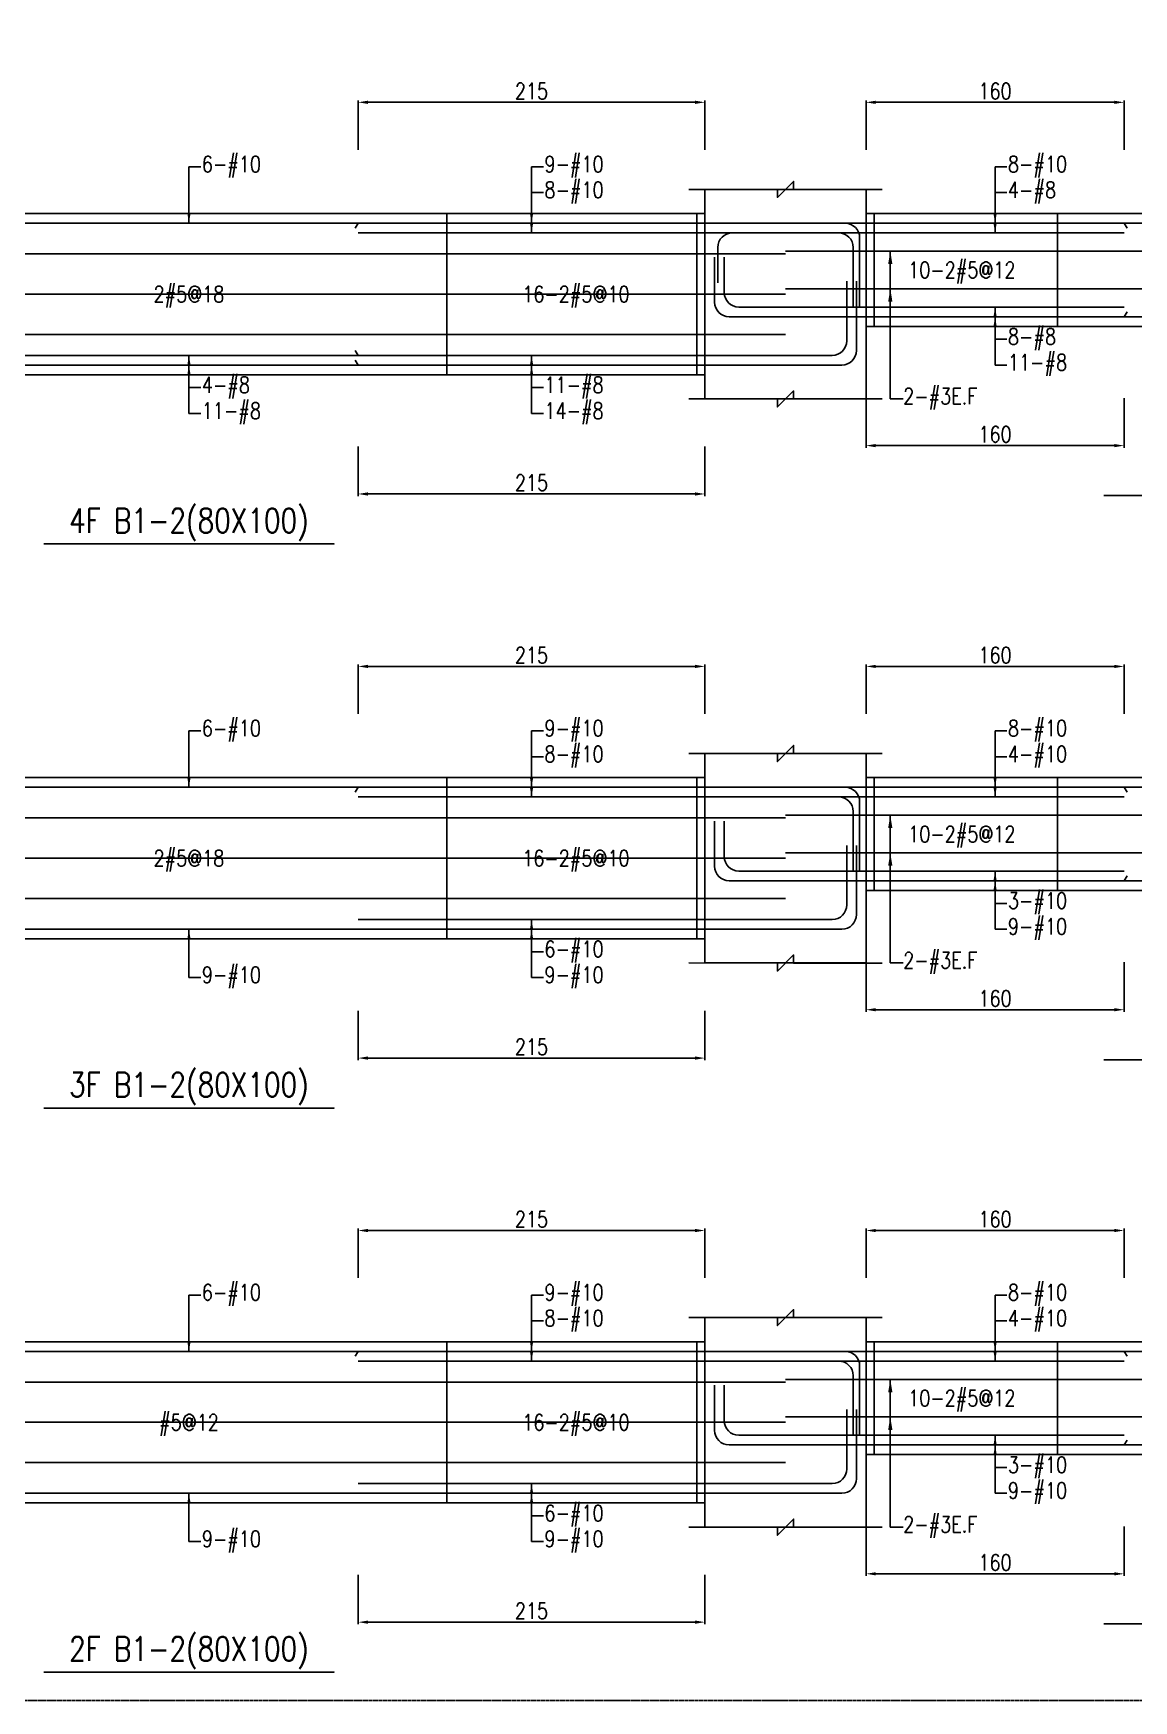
# Model space of a CAD drawing. Header units: millimetres. Extents: x 0 to 84580, y -12276 to 4373.
# Drawn here: x 37054 to 37736, y 0 to 1034 of the extents above; entities that cross this region are included whole.
import ezdxf
from ezdxf.enums import TextEntityAlignment as Align

# ---------------------------------------------------------------- set-up
doc = ezdxf.new("R2010")
doc.units = ezdxf.units.MM
doc.header["$MEASUREMENT"] = 0
doc.linetypes.add('CENTER', pattern=[2, 1.25, -0.25, 0.25, -0.25])
for name, color, linetype in [('S-DIM', 2, 'Continuous'), ('S-GRID', 1, 'CENTER'), ('S-LEADER', 2, 'Continuous'), ('S-RC', 130, 'Continuous'), ('S-REINF', 6, 'Continuous'), ('S-TEXT', 2, 'Continuous')]:
    doc.layers.add(name, color=color, linetype=linetype)
doc.styles.add('CS4', font='romans.shx', dxfattribs={"width": 0.8, "bigfont": 'lsp.shx'})
doc.styles.get("Standard").update_dxf_attribs({"font": 'arial.ttf'})
doc.dimstyles.new('ISO-25', dxfattribs={"dimtxt": 2.5, "dimasz": 2.5, "dimexe": 1.25, "dimexo": 0.625, "dimtad": 1, "dimtxsty": 'Standard', "dimcen": 2.5, "dimadec": 0, "dimazin": 0, "dimtfac": 1, "dimtmove": 0, "dimatfit": 3, "dimfxl": 0, "dimarcsym": 0})

# ---------------------------------------------------------------- blocks, each defined once
blk = doc.blocks.new('*D358')
at = {"layer": 'DEFPOINTS', "color": 0, "transparency": 16777216}
for p in [(37470, 291.7), (37255, 261.7), (37470, 261.7)]:
    blk.add_point(p, dxfattribs=at)
at = {"layer": 'S-DIM', "color": 0, "lineweight": -2, "transparency": 16777216}
for p, q in [((37255, 262.3), (37255, 292.9)), ((37261, 291.7), (37464, 291.7)), ((37470, 262.3), (37470, 292.9))]:
    blk.add_line(p, q, dxfattribs=at)
at = {"layer": 'S-DIM', "color": 0, "transparency": 16777216}
for points in [[(37261, 292.7), (37261, 290.7), (37255, 291.7)], [(37464, 292.7), (37464, 290.7), (37470, 291.7)]]:
    blk.add_solid(points, dxfattribs=at)
at = {"layer": 'S-DIM', "color": 0, "transparency": 16777216, "insert": (37362.5, 298.7), "char_height": 10, "attachment_point": 5, "style": 'CS4'}
blk.add_mtext('215', dxfattribs=at)
blk = doc.blocks.new('*D360')
at = {"layer": 'DEFPOINTS', "color": 0, "transparency": 16777216}
for p in [(37255, 78.7), (37470, 78.7), (37470, 48.7)]:
    blk.add_point(p, dxfattribs=at)
at = {"layer": 'S-DIM', "color": 0, "lineweight": -2, "transparency": 16777216}
for p, q in [((37255, 78.1), (37255, 47.4)), ((37470, 78.1), (37470, 47.4)), ((37261, 48.7), (37464, 48.7))]:
    blk.add_line(p, q, dxfattribs=at)
at = {"layer": 'S-DIM', "color": 0, "transparency": 16777216}
for points in [[(37261, 49.7), (37261, 47.7), (37255, 48.7)], [(37464, 49.7), (37464, 47.7), (37470, 48.7)]]:
    blk.add_solid(points, dxfattribs=at)
at = {"layer": 'S-DIM', "color": 0, "transparency": 16777216, "insert": (37362.5, 55.7), "char_height": 10, "attachment_point": 5, "style": 'CS4'}
blk.add_mtext('215', dxfattribs=at)
blk = doc.blocks.new('*D362')
at = {"layer": 'DEFPOINTS', "color": 0, "transparency": 16777216}
for p in [(37470, 641.7), (37255, 611.7), (37470, 611.7)]:
    blk.add_point(p, dxfattribs=at)
at = {"layer": 'S-DIM', "color": 0, "lineweight": -2, "transparency": 16777216}
for p, q in [((37255, 612.3), (37255, 642.9)), ((37261, 641.7), (37464, 641.7)), ((37470, 612.3), (37470, 642.9))]:
    blk.add_line(p, q, dxfattribs=at)
at = {"layer": 'S-DIM', "color": 0, "transparency": 16777216}
for points in [[(37261, 642.7), (37261, 640.7), (37255, 641.7)], [(37464, 642.7), (37464, 640.7), (37470, 641.7)]]:
    blk.add_solid(points, dxfattribs=at)
at = {"layer": 'S-DIM', "color": 0, "transparency": 16777216, "insert": (37362.5, 648.7), "char_height": 10, "attachment_point": 5, "style": 'CS4'}
blk.add_mtext('215', dxfattribs=at)
blk = doc.blocks.new('*D364')
at = {"layer": 'DEFPOINTS', "color": 0, "transparency": 16777216}
for p in [(37255, 428.7), (37470, 428.7), (37470, 398.7)]:
    blk.add_point(p, dxfattribs=at)
at = {"layer": 'S-DIM', "color": 0, "lineweight": -2, "transparency": 16777216}
for p, q in [((37255, 428.1), (37255, 397.4)), ((37470, 428.1), (37470, 397.4)), ((37261, 398.7), (37464, 398.7))]:
    blk.add_line(p, q, dxfattribs=at)
at = {"layer": 'S-DIM', "color": 0, "transparency": 16777216}
for points in [[(37261, 399.7), (37261, 397.7), (37255, 398.7)], [(37464, 399.7), (37464, 397.7), (37470, 398.7)]]:
    blk.add_solid(points, dxfattribs=at)
at = {"layer": 'S-DIM', "color": 0, "transparency": 16777216, "insert": (37362.5, 405.7), "char_height": 10, "attachment_point": 5, "style": 'CS4'}
blk.add_mtext('215', dxfattribs=at)
blk = doc.blocks.new('*D372')
at = {"layer": 'DEFPOINTS', "color": 0, "transparency": 16777216}
for p in [(37470, 991.7), (37255, 961.7), (37470, 961.7)]:
    blk.add_point(p, dxfattribs=at)
at = {"layer": 'S-DIM', "color": 0, "lineweight": -2, "transparency": 16777216}
for p, q in [((37255, 962.3), (37255, 992.9)), ((37261, 991.7), (37464, 991.7)), ((37470, 962.3), (37470, 992.9))]:
    blk.add_line(p, q, dxfattribs=at)
at = {"layer": 'S-DIM', "color": 0, "transparency": 16777216}
for points in [[(37261, 992.7), (37261, 990.7), (37255, 991.7)], [(37464, 992.7), (37464, 990.7), (37470, 991.7)]]:
    blk.add_solid(points, dxfattribs=at)
at = {"layer": 'S-DIM', "color": 0, "transparency": 16777216, "insert": (37362.5, 998.7), "char_height": 10, "attachment_point": 5, "style": 'CS4'}
blk.add_mtext('215', dxfattribs=at)
blk = doc.blocks.new('*D374')
at = {"layer": 'DEFPOINTS', "color": 0, "transparency": 16777216}
for p in [(37255, 778.7), (37470, 778.7), (37470, 748.7)]:
    blk.add_point(p, dxfattribs=at)
at = {"layer": 'S-DIM', "color": 0, "lineweight": -2, "transparency": 16777216}
for p, q in [((37255, 778.1), (37255, 747.4)), ((37470, 778.1), (37470, 747.4)), ((37261, 748.7), (37464, 748.7))]:
    blk.add_line(p, q, dxfattribs=at)
at = {"layer": 'S-DIM', "color": 0, "transparency": 16777216}
for points in [[(37261, 749.7), (37261, 747.7), (37255, 748.7)], [(37464, 749.7), (37464, 747.7), (37470, 748.7)]]:
    blk.add_solid(points, dxfattribs=at)
at = {"layer": 'S-DIM', "color": 0, "transparency": 16777216, "insert": (37362.5, 755.7), "char_height": 10, "attachment_point": 5, "style": 'CS4'}
blk.add_mtext('215', dxfattribs=at)
blk = doc.blocks.new('*D319')
at = {"layer": 'DEFPOINTS', "color": 0, "transparency": 16777216}
for p in [(37730, 291.7), (37570, 261.7), (37730, 261.7)]:
    blk.add_point(p, dxfattribs=at)
at = {"layer": 'S-DIM', "color": 0, "lineweight": -2, "transparency": 16777216}
for p, q in [((37570, 262.3), (37570, 292.9)), ((37576, 291.7), (37724, 291.7)), ((37730, 262.3), (37730, 292.9))]:
    blk.add_line(p, q, dxfattribs=at)
at = {"layer": 'S-DIM', "color": 0, "transparency": 16777216}
for points in [[(37576, 292.7), (37576, 290.7), (37570, 291.7)], [(37724, 292.7), (37724, 290.7), (37730, 291.7)]]:
    blk.add_solid(points, dxfattribs=at)
at = {"layer": 'S-DIM', "color": 0, "transparency": 16777216, "insert": (37650, 298.7), "char_height": 10, "attachment_point": 5, "style": 'CS4'}
blk.add_mtext('160', dxfattribs=at)
blk = doc.blocks.new('*D321')
at = {"layer": 'DEFPOINTS', "color": 0, "transparency": 16777216}
for p in [(37570, 108.7), (37730, 108.7), (37730, 78.7)]:
    blk.add_point(p, dxfattribs=at)
at = {"layer": 'S-DIM', "color": 0, "lineweight": -2, "transparency": 16777216}
for p, q in [((37570, 108.1), (37570, 77.4)), ((37730, 108.1), (37730, 77.4)), ((37576, 78.7), (37724, 78.7))]:
    blk.add_line(p, q, dxfattribs=at)
at = {"layer": 'S-DIM', "color": 0, "transparency": 16777216}
for points in [[(37576, 79.7), (37576, 77.7), (37570, 78.7)], [(37724, 79.7), (37724, 77.7), (37730, 78.7)]]:
    blk.add_solid(points, dxfattribs=at)
at = {"layer": 'S-DIM', "color": 0, "transparency": 16777216, "insert": (37650, 85.7), "char_height": 10, "attachment_point": 5, "style": 'CS4'}
blk.add_mtext('160', dxfattribs=at)
blk = doc.blocks.new('*D323')
at = {"layer": 'DEFPOINTS', "color": 0, "transparency": 16777216}
for p in [(37730, 641.7), (37570, 611.7), (37730, 611.7)]:
    blk.add_point(p, dxfattribs=at)
at = {"layer": 'S-DIM', "color": 0, "lineweight": -2, "transparency": 16777216}
for p, q in [((37570, 612.3), (37570, 642.9)), ((37576, 641.7), (37724, 641.7)), ((37730, 612.3), (37730, 642.9))]:
    blk.add_line(p, q, dxfattribs=at)
at = {"layer": 'S-DIM', "color": 0, "transparency": 16777216}
for points in [[(37576, 642.7), (37576, 640.7), (37570, 641.7)], [(37724, 642.7), (37724, 640.7), (37730, 641.7)]]:
    blk.add_solid(points, dxfattribs=at)
at = {"layer": 'S-DIM', "color": 0, "transparency": 16777216, "insert": (37650, 648.7), "char_height": 10, "attachment_point": 5, "style": 'CS4'}
blk.add_mtext('160', dxfattribs=at)
blk = doc.blocks.new('*D325')
at = {"layer": 'DEFPOINTS', "color": 0, "transparency": 16777216}
for p in [(37570, 458.7), (37730, 458.7), (37730, 428.7)]:
    blk.add_point(p, dxfattribs=at)
at = {"layer": 'S-DIM', "color": 0, "lineweight": -2, "transparency": 16777216}
for p, q in [((37570, 458.1), (37570, 427.4)), ((37730, 458.1), (37730, 427.4)), ((37576, 428.7), (37724, 428.7))]:
    blk.add_line(p, q, dxfattribs=at)
at = {"layer": 'S-DIM', "color": 0, "transparency": 16777216}
for points in [[(37576, 429.7), (37576, 427.7), (37570, 428.7)], [(37724, 429.7), (37724, 427.7), (37730, 428.7)]]:
    blk.add_solid(points, dxfattribs=at)
at = {"layer": 'S-DIM', "color": 0, "transparency": 16777216, "insert": (37650, 435.7), "char_height": 10, "attachment_point": 5, "style": 'CS4'}
blk.add_mtext('160', dxfattribs=at)
blk = doc.blocks.new('*D327')
at = {"layer": 'DEFPOINTS', "color": 0, "transparency": 16777216}
for p in [(37730, 991.7), (37570, 961.7), (37730, 961.7)]:
    blk.add_point(p, dxfattribs=at)
at = {"layer": 'S-DIM', "color": 0, "lineweight": -2, "transparency": 16777216}
for p, q in [((37570, 962.3), (37570, 992.9)), ((37576, 991.7), (37724, 991.7)), ((37730, 962.3), (37730, 992.9))]:
    blk.add_line(p, q, dxfattribs=at)
at = {"layer": 'S-DIM', "color": 0, "transparency": 16777216}
for points in [[(37576, 992.7), (37576, 990.7), (37570, 991.7)], [(37724, 992.7), (37724, 990.7), (37730, 991.7)]]:
    blk.add_solid(points, dxfattribs=at)
at = {"layer": 'S-DIM', "color": 0, "transparency": 16777216, "insert": (37650, 998.7), "char_height": 10, "attachment_point": 5, "style": 'CS4'}
blk.add_mtext('160', dxfattribs=at)
blk = doc.blocks.new('*D301')
at = {"layer": 'DEFPOINTS', "color": 0, "transparency": 16777216}
for p in [(37570, 808.7), (37730, 808.7), (37730, 778.7)]:
    blk.add_point(p, dxfattribs=at)
at = {"layer": 'S-DIM', "color": 0, "lineweight": -2, "transparency": 16777216}
for p, q in [((37570, 808.1), (37570, 777.4)), ((37730, 808.1), (37730, 777.4)), ((37576, 778.7), (37724, 778.7))]:
    blk.add_line(p, q, dxfattribs=at)
at = {"layer": 'S-DIM', "color": 0, "transparency": 16777216}
for points in [[(37576, 779.7), (37576, 777.7), (37570, 778.7)], [(37724, 779.7), (37724, 777.7), (37730, 778.7)]]:
    blk.add_solid(points, dxfattribs=at)
at = {"layer": 'S-DIM', "color": 0, "transparency": 16777216, "insert": (37650, 785.7), "char_height": 10, "attachment_point": 5, "style": 'CS4'}
blk.add_mtext('160', dxfattribs=at)

msp = doc.modelspace()

# ---------------------------------------------------------------- linework, layer by layer
at = {"layer": 'S-GRID'}
msp.add_lwpolyline([(35832, 0), (39061, 0), (39061, 2069), (35832, 2069), (35832, 0)], dxfattribs=at)
at = {"layer": 'S-RC'}
for points in [[(37460.028, 937.688), (37515.028, 937.678), (37515.027, 932.678), (37525.029, 942.676), (37525.028, 937.676), (37580.028, 937.665)], [(37460.028, 937.688), (37515.028, 937.678), (37515.027, 932.678), (37525.029, 942.676), (37525.028, 937.676), (37580.028, 937.665)], [(37470.028, 822.688), (37470.028, 807.688), (37570.028, 807.688), (37570.028, 937.688), (37470.028, 937.688), (37470.028, 922.688)], [(37570.028, 852.688), (37570.028, 807.688), (37470.028, 807.688), (37470.028, 937.688), (37570.028, 937.688), (37570.028, 922.688)], [(37470.028, 922.688), (36830.028, 922.688)], [(38045.028, 922.688), (37570.028, 922.688)], [(37570.028, 852.688), (38045.028, 852.688)], [(36830.028, 822.688), (37470.028, 822.688)], [(37460.028, 807.688), (37515.028, 807.678), (37515.027, 802.678), (37525.029, 812.676), (37525.028, 807.676), (37580.028, 807.665)], [(37460.028, 807.688), (37515.028, 807.678), (37515.027, 802.678), (37525.029, 812.676), (37525.028, 807.676), (37580.028, 807.665)], [(37807.528, 747.688), (37897.528, 747.688), (37717.528, 747.688)], [(37150.028, 717.688), (37240.028, 717.688), (37060.028, 717.688)], [(37460.028, 587.688), (37515.028, 587.678), (37515.027, 582.678), (37525.029, 592.676), (37525.028, 587.676), (37580.028, 587.665)], [(37460.028, 587.688), (37515.028, 587.678), (37515.027, 582.678), (37525.029, 592.676), (37525.028, 587.676), (37580.028, 587.665)], [(37470.028, 472.688), (37470.028, 457.688), (37570.028, 457.688), (37570.028, 587.688), (37470.028, 587.688), (37470.028, 572.688)], [(37570.028, 502.688), (37570.028, 457.688), (37470.028, 457.688), (37470.028, 587.688), (37570.028, 587.688), (37570.028, 572.688)], [(37470.028, 572.688), (36830.028, 572.688)], [(38045.028, 572.688), (37570.028, 572.688)], [(37570.028, 502.688), (38045.028, 502.688)], [(36830.028, 472.688), (37470.028, 472.688)], [(37460.028, 457.688), (37515.028, 457.678), (37515.027, 452.678), (37525.029, 462.676), (37525.028, 457.676), (37580.028, 457.665)], [(37460.028, 457.688), (37515.028, 457.678), (37515.027, 452.678), (37525.029, 462.676), (37525.028, 457.676), (37580.028, 457.665)], [(37807.528, 397.688), (37897.528, 397.688), (37717.528, 397.688)], [(37150.028, 367.688), (37240.028, 367.688), (37060.028, 367.688)], [(37460.028, 237.688), (37515.028, 237.678), (37515.027, 232.678), (37525.029, 242.676), (37525.028, 237.676), (37580.028, 237.665)], [(37460.028, 237.688), (37515.028, 237.678), (37515.027, 232.678), (37525.029, 242.676), (37525.028, 237.676), (37580.028, 237.665)], [(37470.028, 122.688), (37470.028, 107.688), (37570.028, 107.688), (37570.028, 237.688), (37470.028, 237.688), (37470.028, 222.688)], [(37570.028, 152.688), (37570.028, 107.688), (37470.028, 107.688), (37470.028, 237.688), (37570.028, 237.688), (37570.028, 222.688)], [(37470.028, 222.688), (36830.028, 222.688)], [(38045.028, 222.688), (37570.028, 222.688)], [(37570.028, 152.688), (38045.028, 152.688)], [(36830.028, 122.688), (37470.028, 122.688)], [(37460.028, 107.688), (37515.028, 107.678), (37515.027, 102.678), (37525.029, 112.676), (37525.028, 107.676), (37580.028, 107.665)], [(37460.028, 107.688), (37515.028, 107.678), (37515.027, 102.678), (37525.029, 112.676), (37525.028, 107.676), (37580.028, 107.665)], [(37807.528, 47.688), (37897.528, 47.688), (37717.528, 47.688)], [(37150.028, 17.688), (37240.028, 17.688), (37060.028, 17.688)]]:
    msp.add_lwpolyline(points, dxfattribs=at)
at = {"layer": 'S-REINF', "color": 1}
for points in [[(37310.028, 822.688), (37310.028, 922.688)], [(37465.028, 822.688), (37465.028, 922.688)], [(37575.028, 852.688), (37575.028, 922.688)], [(37688.778, 852.688), (37688.778, 922.688)], [(36780.028, 897.688), (37520.028, 897.688)], [(37520.028, 899.355), (38095.028, 899.355)], [(36780.028, 872.688), (37520.028, 872.688)], [(37520.028, 876.022), (38095.028, 876.022)], [(36780.028, 847.688), (37520.028, 847.688)], [(37310.028, 472.688), (37310.028, 572.688)], [(37465.028, 472.688), (37465.028, 572.688)], [(37575.028, 502.688), (37575.028, 572.688)], [(37688.778, 502.688), (37688.778, 572.688)], [(37520.028, 549.355), (38095.028, 549.355)], [(36780.028, 547.688), (37520.028, 547.688)], [(36780.028, 522.688), (37520.028, 522.688)], [(37520.028, 526.022), (38095.028, 526.022)], [(36780.028, 497.688), (37520.028, 497.688)], [(37310.028, 122.688), (37310.028, 222.688)], [(37465.028, 122.688), (37465.028, 222.688)], [(37575.028, 152.688), (37575.028, 222.688)], [(37688.778, 152.688), (37688.778, 222.688)], [(36780.028, 197.688), (37520.028, 197.688)], [(37520.028, 199.355), (38095.028, 199.355)], [(37520.028, 176.022), (38095.028, 176.022)], [(36780.028, 172.688), (37520.028, 172.688)], [(36780.028, 147.688), (37520.028, 147.688)]]:
    msp.add_lwpolyline(points, dxfattribs=at)
at = {"layer": 'S-REINF'}
for points in [[(37045.028, 916.688), (37255.028, 916.688)], [(37255.028, 916.688), (37253.028, 913.688)], [(37255.028, 916.688), (37470.028, 916.688)], [(37255.028, 910.688), (37470.028, 910.688)], [(37474.028, 916.688), (37570.028, 916.688)], [(37570.028, 916.688), (37730.028, 916.688)], [(37570.028, 910.688), (37730.028, 910.688)], [(37730.028, 916.688), (37732.028, 913.688)], [(37730.028, 916.688), (37885.028, 916.688)], [(37570.028, 864.688), (37730.028, 864.688)], [(37570.028, 858.688), (37730.028, 858.688)], [(37730.028, 858.688), (37732.028, 861.688)], [(37730.028, 858.688), (37885.028, 858.688)], [(37045.028, 834.688), (37255.028, 834.688)], [(37045.028, 828.688), (37255.028, 828.688)], [(37255.028, 834.688), (37253.028, 837.688)], [(37255.028, 828.688), (37253.028, 831.688)], [(37255.028, 834.688), (37470.028, 834.688)], [(37255.028, 828.688), (37470.028, 828.688)], [(37045.028, 566.688), (37255.028, 566.688)], [(37255.028, 566.688), (37253.028, 563.688)], [(37255.028, 566.688), (37470.028, 566.688)], [(37255.028, 560.688), (37470.028, 560.688)], [(37474.028, 566.688), (37570.028, 566.688)], [(37478.028, 560.688), (37570.028, 560.688)], [(37570.028, 566.688), (37730.028, 566.688)], [(37570.028, 560.688), (37730.028, 560.688)], [(37730.028, 566.688), (37732.028, 563.688)], [(37730.028, 566.688), (37885.028, 566.688)], [(37570.028, 514.688), (37730.028, 514.688)], [(37570.028, 508.688), (37730.028, 508.688)], [(37730.028, 508.688), (37732.028, 511.688)], [(37730.028, 508.688), (37885.028, 508.688)], [(37045.028, 478.688), (37255.028, 478.688)], [(37255.028, 484.688), (37470.028, 484.688)], [(37255.028, 478.688), (37470.028, 478.688)], [(37045.028, 216.688), (37255.028, 216.688)], [(37255.028, 216.688), (37253.028, 213.688)], [(37255.028, 216.688), (37470.028, 216.688)], [(37255.028, 210.688), (37470.028, 210.688)], [(37474.028, 216.688), (37570.028, 216.688)], [(37478.028, 210.688), (37570.028, 210.688)], [(37570.028, 216.688), (37730.028, 216.688)], [(37570.028, 210.688), (37730.028, 210.688)], [(37730.028, 216.688), (37732.028, 213.688)], [(37730.028, 216.688), (37885.028, 216.688)], [(37570.028, 164.688), (37730.028, 164.688)], [(37570.028, 158.688), (37730.028, 158.688)], [(37730.028, 158.688), (37732.028, 161.688)], [(37730.028, 158.688), (37885.028, 158.688)], [(37255.028, 134.688), (37470.028, 134.688)], [(37045.028, 128.688), (37255.028, 128.688)], [(37255.028, 128.688), (37470.028, 128.688)]]:
    msp.add_lwpolyline(points, dxfattribs=at)
for points in [[(37566.028, 864.688), (37566.028, 907.688, 0.41421356), (37557.028, 916.688), (37470.028, 916.688)], [(37562.028, 864.688), (37562.028, 901.688, 0.41421356), (37553.028, 910.688), (37470.028, 910.688)], [(37478.028, 879.688), (37478.028, 901.688, -0.41421356), (37487.028, 910.688), (37570.028, 910.688)], [(37476.028, 895.688), (37476.028, 867.688, 0.41421356), (37485.028, 858.688), (37570.028, 858.688)], [(37482.028, 895.688), (37482.028, 873.688, 0.41421356), (37491.028, 864.688), (37570.028, 864.688)], [(37558.028, 880.688), (37558.028, 843.688, -0.41421356), (37549.028, 834.688), (37458.028, 834.688)], [(37564.028, 880.688), (37564.028, 837.688, -0.41421356), (37555.028, 828.688), (37464.028, 828.688)], [(37566.028, 514.688), (37566.028, 557.688, 0.41421356), (37557.028, 566.688), (37470.028, 566.688)], [(37562.028, 514.688), (37562.028, 551.688, 0.41421356), (37553.028, 560.688), (37470.028, 560.688)], [(37476.028, 545.688), (37476.028, 517.688, 0.41421356), (37485.028, 508.688), (37570.028, 508.688)], [(37482.028, 545.688), (37482.028, 523.688, 0.41421356), (37491.028, 514.688), (37570.028, 514.688)], [(37558.028, 530.688), (37558.028, 493.688, -0.41421356), (37549.028, 484.688), (37458.028, 484.688)], [(37564.028, 530.688), (37564.028, 487.688, -0.41421356), (37555.028, 478.688), (37464.028, 478.688)], [(37566.028, 164.688), (37566.028, 207.688, 0.41421356), (37557.028, 216.688), (37470.028, 216.688)], [(37562.028, 164.688), (37562.028, 201.688, 0.41421356), (37553.028, 210.688), (37470.028, 210.688)], [(37476.028, 195.688), (37476.028, 167.688, 0.41421356), (37485.028, 158.688), (37570.028, 158.688)], [(37482.028, 195.688), (37482.028, 173.688, 0.41421356), (37491.028, 164.688), (37570.028, 164.688)], [(37558.028, 180.688), (37558.028, 143.688, -0.41421356), (37549.028, 134.688), (37458.028, 134.688)], [(37564.028, 180.688), (37564.028, 137.688, -0.41421356), (37555.028, 128.688), (37464.028, 128.688)]]:
    msp.add_lwpolyline(points, format="xyb", dxfattribs=at)

# ---------------------------------------------------------------- texts
at = {"layer": 'S-LEADER', "char_height": 10, "attachment_point": 4, "style": 'CS4'}
for s, insert in [('6-#10', (37158.028, 951.688)), ('9-#10', (37370.528, 951.688)), ('8-#10', (37658.028, 951.688)), ('8-#10', (37370.528, 935.688)), ('4-#8', (37658.028, 935.688)), ('8-#8', (37658.028, 844.688)), ('11-#8', (37658.028, 828.688)), ('4-#8', (37158.028, 814.688)), ('11-#8', (37370.528, 814.688)), ('11-#8', (37158.028, 798.688)), ('14-#8', (37370.528, 798.688)), ('6-#10', (37158.028, 601.688)), ('9-#10', (37370.528, 601.688)), ('8-#10', (37658.028, 601.688)), ('8-#10', (37370.528, 585.688)), ('4-#10', (37658.028, 585.688)), ('3-#10', (37658.028, 494.688)), ('9-#10', (37658.028, 478.688)), ('6-#10', (37370.528, 464.688)), ('9-#10', (37158.028, 448.688)), ('9-#10', (37370.528, 448.688)), ('6-#10', (37158.028, 251.688)), ('9-#10', (37370.528, 251.688)), ('8-#10', (37658.028, 251.688)), ('8-#10', (37370.528, 235.688)), ('4-#10', (37658.028, 235.688)), ('3-#10', (37658.028, 144.688)), ('9-#10', (37658.028, 128.688)), ('6-#10', (37370.528, 114.688)), ('9-#10', (37158.028, 98.688)), ('9-#10', (37370.528, 98.688))]:
    msp.add_mtext(s, dxfattribs=dict(at, insert=insert))
at = {"layer": 'S-LEADER', "color": 3, "char_height": 10, "attachment_point": 4, "style": 'CS4'}
for insert in [(37593.028, 807.688), (37593.028, 457.688), (37593.028, 107.688)]:
    msp.add_mtext('2-#3E.F', dxfattribs=dict(at, insert=insert))
at = {"layer": 'S-RC', "style": 'CS4', "width": 0.8}
for s, p in [('4F B1-2(80X100)', (37150.028, 724.688)), ('3F B1-2(80X100)', (37150.028, 374.688)), ('2F B1-2(80X100)', (37150.028, 24.688))]:
    msp.add_text(s, height=15, dxfattribs=at).set_placement(p, align=Align.CENTER)
at = {"layer": 'S-TEXT', "color": 1, "style": 'CS4', "width": 0.8}
for s, p in [('10-2#5@12', (37629.403, 882.688)), ('2#5@18', (37150.028, 867.688)), ('16-2#5@10', (37390.028, 867.688)), ('10-2#5@12', (37629.403, 532.688)), ('2#5@18', (37150.028, 517.688)), ('16-2#5@10', (37390.028, 517.688)), ('10-2#5@12', (37629.403, 182.688)), ('#5@12', (37150.028, 167.688)), ('16-2#5@10', (37390.028, 167.688))]:
    msp.add_text(s, height=10, dxfattribs=at).set_placement(p, align=Align.CENTER)

# ---------------------------------------------------------------- dimensions: what is measured, and where the dimension line sits
at = {"layer": 'S-DIM'}
for p1, p2, distance, picture, middle in [((37255.028, 961.688), (37470.028, 961.688), 30, '*D372', (37362.528, 998.688)), ((37570.028, 961.688), (37730.028, 961.688), 30, '*D327', (37650.028, 998.688)), ((37570.028, 808.688), (37730.028, 808.688), -30, '*D301', (37650.028, 785.688)), ((37255.028, 778.688), (37470.028, 778.688), -30, '*D374', (37362.528, 755.688)), ((37255.028, 611.688), (37470.028, 611.688), 30, '*D362', (37362.528, 648.688)), ((37570.028, 611.688), (37730.028, 611.688), 30, '*D323', (37650.028, 648.688)), ((37570.028, 458.688), (37730.028, 458.688), -30, '*D325', (37650.028, 435.688)), ((37255.028, 428.688), (37470.028, 428.688), -30, '*D364', (37362.528, 405.688)), ((37255.028, 261.688), (37470.028, 261.688), 30, '*D358', (37362.528, 298.688)), ((37570.028, 261.688), (37730.028, 261.688), 30, '*D319', (37650.028, 298.688)), ((37570.028, 108.688), (37730.028, 108.688), -30, '*D321', (37650.028, 85.688)), ((37255.028, 78.688), (37470.028, 78.688), -30, '*D360', (37362.528, 55.688))]:
    dim = msp.add_aligned_dim(p1=p1, p2=p2, distance=distance, dimstyle='ISO-25', override={"dimtxt": 10, "dimasz": 6, "dimgap": 2, "dimtxsty": 'CS4'}, dxfattribs=at)
    dim.commit()
    dim.dimension.update_dxf_attribs({"geometry": picture, "text_midpoint": middle})

# ---------------------------------------------------------------- leaders
at = {"layer": 'S-LEADER', "annotation_type": 0, "has_hookline": 1, "hookline_direction": 0}
for points, override, text_width in [([(37150.028, 916.688), (37150.028, 951.688), (37157.403, 951.688)], {"dimasz": 6, "dimtad": 0}, 38.095), ([(37362.528, 916.688), (37362.528, 951.688), (37369.903, 951.688)], {"dimasz": 6, "dimtad": 0}, 38.476), ([(37650.028, 916.688), (37650.028, 951.688), (37657.403, 951.688)], {"dimasz": 6, "dimtad": 0}, 38.476), ([(37362.528, 910.688), (37362.528, 935.688), (37369.903, 935.688)], {"dimasz": 6, "dimtad": 0}, 38.476), ([(37650.028, 910.688), (37650.028, 935.688), (37657.403, 935.688)], {"dimasz": 6, "dimtad": 0}, 30.857), ([(37585.028, 876.022), (37585.028, 807.688), (37592.403, 807.688)], {"dimasz": 8, "dimtad": 0}, 49.524), ([(37650.028, 864.688), (37650.028, 844.688), (37657.403, 844.688)], {"dimasz": 6, "dimtad": 0}, 30.857), ([(37650.028, 858.688), (37650.028, 828.688), (37657.403, 828.688)], {"dimasz": 6, "dimtad": 0}, 37.333), ([(37150.028, 834.688), (37150.028, 814.688), (37157.403, 814.688)], {"dimasz": 6, "dimtad": 0}, 30.857), ([(37150.028, 828.688), (37150.028, 798.688), (37157.403, 798.688)], {"dimasz": 6, "dimtad": 0}, 37.333), ([(37362.528, 834.688), (37362.528, 814.688), (37369.903, 814.688)], {"dimasz": 6, "dimtad": 0}, 37.333), ([(37362.528, 828.688), (37362.528, 798.688), (37369.903, 798.688)], {"dimasz": 6, "dimtad": 0}, 37.333), ([(37150.028, 566.688), (37150.028, 601.688), (37157.403, 601.688)], {"dimasz": 6, "dimtad": 0}, 38.095), ([(37362.528, 566.688), (37362.528, 601.688), (37369.903, 601.688)], {"dimasz": 6, "dimtad": 0}, 38.476), ([(37650.028, 566.688), (37650.028, 601.688), (37657.403, 601.688)], {"dimasz": 6, "dimtad": 0}, 38.476), ([(37362.528, 560.688), (37362.528, 585.688), (37369.903, 585.688)], {"dimasz": 6, "dimtad": 0}, 38.476), ([(37650.028, 560.688), (37650.028, 585.688), (37657.403, 585.688)], {"dimasz": 6, "dimtad": 0}, 38.476), ([(37585.028, 526.022), (37585.028, 457.688), (37592.403, 457.688)], {"dimasz": 8, "dimtad": 0}, 49.524), ([(37650.028, 514.688), (37650.028, 494.688), (37657.403, 494.688)], {"dimasz": 6, "dimtad": 0}, 38.476), ([(37650.028, 508.688), (37650.028, 478.688), (37657.403, 478.688)], {"dimasz": 6, "dimtad": 0}, 38.476), ([(37150.028, 478.688), (37150.028, 448.688), (37157.403, 448.688)], {"dimasz": 6, "dimtad": 0}, 38.476), ([(37362.528, 484.688), (37362.528, 464.688), (37369.903, 464.688)], {"dimasz": 6, "dimtad": 0}, 38.095), ([(37362.528, 478.688), (37362.528, 448.688), (37369.903, 448.688)], {"dimasz": 6, "dimtad": 0}, 38.476), ([(37150.028, 216.688), (37150.028, 251.688), (37157.403, 251.688)], {"dimasz": 6, "dimtad": 0}, 38.095), ([(37362.528, 216.688), (37362.528, 251.688), (37369.903, 251.688)], {"dimasz": 6, "dimtad": 0}, 38.476), ([(37650.028, 216.688), (37650.028, 251.688), (37657.403, 251.688)], {"dimasz": 6, "dimtad": 0}, 38.476), ([(37362.528, 210.688), (37362.528, 235.688), (37369.903, 235.688)], {"dimasz": 6, "dimtad": 0}, 38.476), ([(37650.028, 210.688), (37650.028, 235.688), (37657.403, 235.688)], {"dimasz": 6, "dimtad": 0}, 38.476), ([(37585.028, 176.022), (37585.028, 107.688), (37592.403, 107.688)], {"dimasz": 8, "dimtad": 0}, 49.524), ([(37650.028, 164.688), (37650.028, 144.688), (37657.403, 144.688)], {"dimasz": 6, "dimtad": 0}, 38.476), ([(37650.028, 158.688), (37650.028, 128.688), (37657.403, 128.688)], {"dimasz": 6, "dimtad": 0}, 38.476), ([(37362.528, 134.688), (37362.528, 114.688), (37369.903, 114.688)], {"dimasz": 6, "dimtad": 0}, 38.095), ([(37150.028, 128.688), (37150.028, 98.688), (37157.403, 98.688)], {"dimasz": 6, "dimtad": 0}, 38.476), ([(37362.528, 128.688), (37362.528, 98.688), (37369.903, 98.688)], {"dimasz": 6, "dimtad": 0}, 38.476)]:
    msp.add_leader(points, dimstyle='ISO-25', override=override, dxfattribs=dict(at, text_width=text_width))
at = {"layer": 'S-LEADER'}
for points in [[(37585.028, 899.355), (37585.028, 807.688), (37593.028, 807.688)], [(37585.028, 549.355), (37585.028, 457.688), (37593.028, 457.688)], [(37585.028, 199.355), (37585.028, 107.688), (37593.028, 107.688)]]:
    msp.add_leader(points, dimstyle='ISO-25', override={"dimasz": 8}, dxfattribs=at)

doc.saveas('drawing.dxf')
